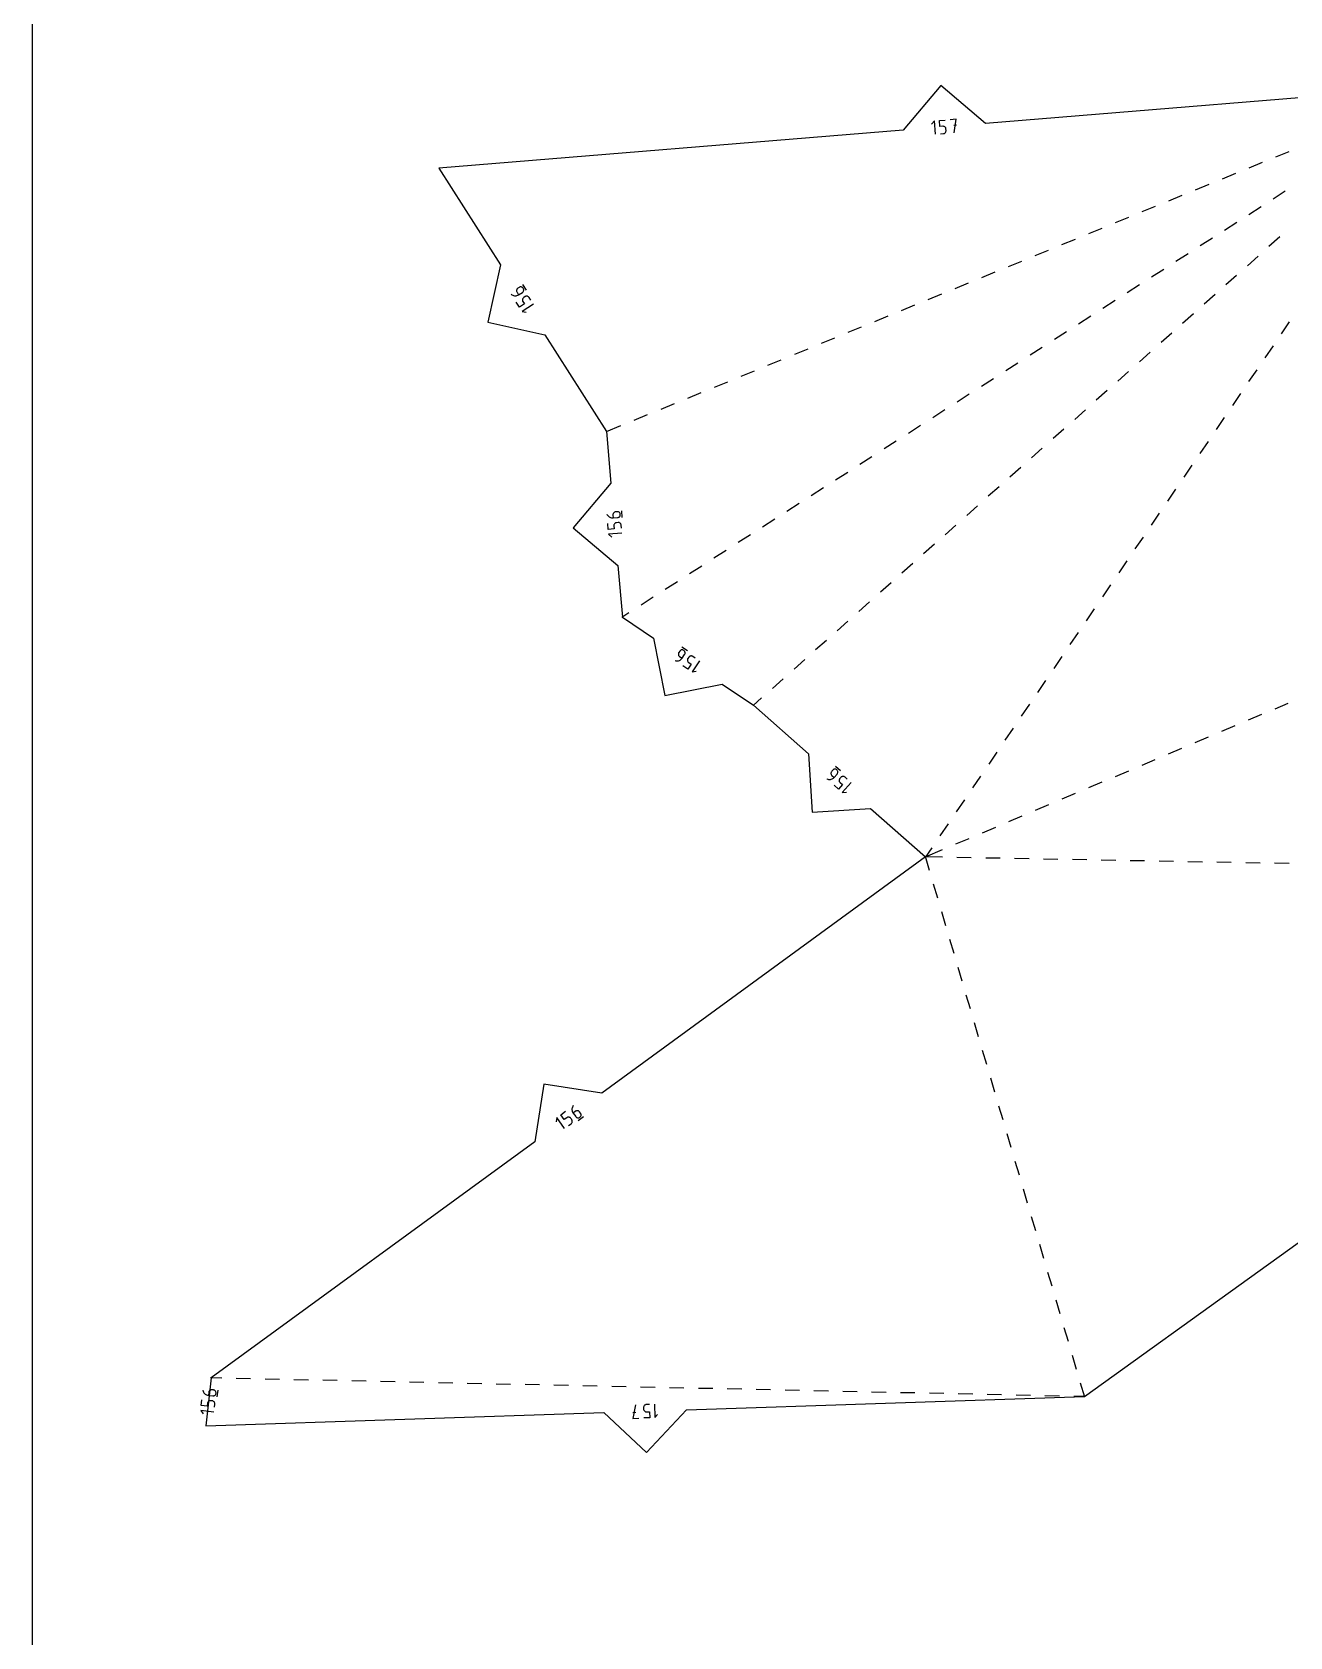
# Model space of a CAD drawing. Extents: x -2 to 214, y 3 to 282.
# Drawn here: x -1.5 to 46.8, y 141.8 to 203.4 of the extents above; entities that cross this region are included whole.
import ezdxf

# ---------------------------------------------------------------- set-up
doc = ezdxf.new("R2010")
doc.units = 0
doc.layers.add('Layer_1', color=7, linetype='CONTINUOUS')

msp = doc.modelspace()

# ---------------------------------------------------------------- linework, layer by layer
at = {"layer": 'Layer_1', "color": 5}
for points in [[(-1.511918, 3.023787), (214.388082, 3.023787), (214.388082, 282.423787), (-1.511918, 282.423787), (-1.511918, 3.023787)], [(52.931995, 201.314461), (35.101145, 199.860498), (33.389873, 201.313723), (31.936647, 199.602455), (14.105794, 198.148488), (16.475018, 194.429589), (15.989109, 192.237739), (18.18096, 191.75183), (20.550184, 188.032935), (20.718102, 186.054465), (19.270542, 184.338399), (20.986609, 182.890839), (21.154527, 180.912369), (22.35424, 180.106021), (22.786241, 177.90291), (24.989349, 178.334911), (26.189061, 177.52856), (28.303237, 175.66608), (28.44505, 173.425497), (30.68563, 173.56731), (32.799803, 171.70483), (20.362915, 162.640907), (18.14498, 162.988849), (17.797039, 160.77091), (5.360148, 151.706991)], [(5.360148, 151.706991), (5.155582, 149.865145), (20.442943, 150.374094), (22.082386, 148.840294), (23.616186, 150.479737), (38.903546, 150.988686), (51.572124, 160.109625)]]:
    msp.add_lwpolyline(points, dxfattribs=at)
at = {"layer": 'Layer_1', "color": 1}
for points in [[(33.178369, 199.446968), (33.136773, 199.957056), (33.032626, 199.834378)], [(33.369638, 199.462561), (33.482911, 199.471803), (33.482911, 199.471803), (33.503094, 199.475331), (33.521808, 199.482175), (33.538766, 199.492018), (33.553668, 199.504506), (33.566213, 199.519287), (33.576112, 199.536009), (33.583061, 199.554353), (33.586769, 199.573968), (33.586935, 199.5945), (33.582335, 199.65093), (33.582335, 199.65093), (33.578842, 199.671144), (33.572009, 199.689877), (33.562184, 199.70681), (33.549713, 199.721697), (33.534942, 199.734185), (33.518224, 199.744028), (33.499901, 199.750942), (33.480318, 199.754611), (33.459832, 199.754766), (33.346559, 199.745524), (33.328038, 199.972681), (33.554581, 199.991166)], [(33.900886, 199.505878), (33.97269, 200.02522), (33.745858, 200.006734)], [(33.991215, 199.79807), (33.877814, 199.788827)], [(46.749656, 198.778754), (46.236396, 198.568237)], [(44.696616, 197.936691), (44.183356, 197.726174)], [(45.723136, 198.357721), (45.209876, 198.147204)], [(43.670096, 197.515658), (43.156836, 197.305141)], [(46.613131, 197.257562), (46.14631, 196.957849)], [(41.61706, 196.673595), (41.1038, 196.463078)], [(42.643576, 197.094628), (42.130316, 196.884111)], [(45.679487, 196.658136), (45.212663, 196.358416)], [(40.59054, 196.252565), (40.07728, 196.042048)], [(44.745843, 196.058703), (44.279019, 195.758987)], [(38.537501, 195.410506), (38.024241, 195.199989)], [(39.56402, 195.831532), (39.05076, 195.621015)], [(43.812195, 195.459274), (43.345371, 195.159561)], [(46.400071, 195.504786), (45.985553, 195.136108)], [(37.510981, 194.989472), (36.997721, 194.778952)], [(42.878548, 194.859844), (42.411724, 194.560131)], [(45.571036, 194.767424), (45.156518, 194.398739)], [(35.457941, 194.14741), (34.944681, 193.936893)], [(36.484461, 194.568436), (35.971201, 194.357926)], [(41.944904, 194.260418), (41.47808, 193.960702)], [(16.886661, 193.307047), (16.886661, 193.307047), (16.914459, 193.286163), (16.944393, 193.269794), (16.975949, 193.258011), (17.008616, 193.25085), (17.041883, 193.24838), (17.075234, 193.250497), (17.108163, 193.257411), (17.140149, 193.269088), (17.170685, 193.285563), (17.314192, 193.376989), (17.314192, 193.376989), (17.330455, 193.389512), (17.34385, 193.404329), (17.354278, 193.420945), (17.361641, 193.438937), (17.365846, 193.457881), (17.366798, 193.477283), (17.364399, 193.496757), (17.358536, 193.515807), (17.34912, 193.53401), (17.34912, 193.53401), (17.336586, 193.550273), (17.321787, 193.563643), (17.305171, 193.57405), (17.287173, 193.581388), (17.268243, 193.585551), (17.248822, 193.586609), (17.229352, 193.58414), (17.210281, 193.578248), (17.19205, 193.568794), (17.144287, 193.538349), (17.144287, 193.538349), (17.128031, 193.525826), (17.114654, 193.511044), (17.104247, 193.494464), (17.096913, 193.476507), (17.092743, 193.457598), (17.091825, 193.438196), (17.09426, 193.418758), (17.100158, 193.399708), (17.109605, 193.381469), (17.170685, 193.285591)], [(17.471802, 193.460474), (17.334268, 193.676356)], [(34.431421, 193.726376), (33.918161, 193.515863)], [(41.011256, 193.660989), (40.544436, 193.361276)], [(44.742001, 194.030055), (44.327483, 193.66137)], [(17.635495, 193.084423), (17.574415, 193.180305), (17.574415, 193.180305), (17.561905, 193.196532), (17.547117, 193.209903), (17.530501, 193.22031), (17.512502, 193.227647), (17.493565, 193.231845), (17.474134, 193.232904), (17.454657, 193.230434), (17.435579, 193.224543), (17.417344, 193.215088), (17.369582, 193.184679), (17.369582, 193.184679), (17.353326, 193.172155), (17.339955, 193.157374), (17.329559, 193.140758), (17.322228, 193.122767), (17.318065, 193.103858), (17.317148, 193.084455), (17.319582, 193.065017), (17.32547, 193.045967), (17.3349, 193.027763), (17.39598, 192.931882), (17.203709, 192.809394), (17.081542, 193.00115)], [(17.73864, 192.922526), (17.306872, 192.647458), (17.464038, 192.612639)], [(32.378382, 192.884313), (31.865122, 192.6738)], [(33.404901, 193.305347), (32.891641, 193.09483)], [(40.077612, 193.061556), (39.610788, 192.761847)], [(43.912966, 193.292685), (43.498449, 192.924008)], [(31.351862, 192.463284), (30.838602, 192.252767)], [(39.143964, 192.462134), (38.677141, 192.162414)], [(43.083931, 192.555323), (42.669414, 192.186639)], [(46.764885, 192.244124), (46.452966, 191.785365)], [(29.298822, 191.621221), (28.785562, 191.410704)], [(30.325342, 192.042251), (29.812082, 191.831741)], [(38.210317, 191.862701), (37.743497, 191.562984)], [(42.254896, 191.817954), (41.840379, 191.44927)], [(28.272302, 191.200188), (27.759042, 190.989678)], [(37.276673, 191.263271), (36.809849, 190.963558)], [(41.425858, 191.080585), (41.011341, 190.711904)], [(46.141051, 191.326609), (45.829131, 190.86785)], [(26.219263, 190.358128), (25.706003, 190.147615)], [(27.245782, 190.779161), (26.732522, 190.568645)], [(36.343029, 190.663842), (35.876205, 190.364129)], [(45.517212, 190.409087), (45.20529, 189.950331)], [(25.192743, 189.937099), (24.679483, 189.726582)], [(35.409381, 190.064416), (34.942557, 189.7647)], [(40.596823, 190.34322), (40.182306, 189.974535)], [(24.166223, 189.516065), (23.652963, 189.305549)], [(34.475734, 189.464987), (34.00891, 189.165274)], [(39.767785, 189.605851), (39.353267, 189.237166)], [(44.893374, 189.491572), (44.581455, 189.032816)], [(22.113183, 188.674002), (21.599923, 188.463489)], [(23.139703, 189.095036), (22.626443, 188.884519)], [(33.54209, 188.865554), (33.075266, 188.565844)], [(38.93875, 188.868485), (38.524233, 188.499801)], [(44.269536, 188.574057), (43.957614, 188.115301)], [(21.086663, 188.252973), (20.529656, 188.024514)], [(32.608442, 188.266128), (32.141622, 187.966411)], [(38.109715, 188.13112), (37.695198, 187.762435)], [(31.674798, 187.666698), (31.207974, 187.366985)], [(37.28068, 187.393751), (36.866163, 187.02507)], [(43.645695, 187.656538), (43.333779, 187.197783)], [(30.74115, 187.067269), (30.274327, 186.767556)], [(43.02186, 186.739023), (42.709941, 186.280268)], [(29.807503, 186.467843), (29.340683, 186.168127)], [(36.451646, 186.656385), (36.037128, 186.287701)], [(28.873859, 185.86841), (28.407035, 185.568697)], [(35.622611, 185.91902), (35.208093, 185.550335)], [(42.398018, 185.821508), (42.086103, 185.362749)], [(20.561818, 184.869086), (20.561818, 184.869086), (20.576741, 184.837653), (20.59566, 184.809255), (20.618146, 184.784172), (20.643754, 184.762653), (20.672054, 184.744979), (20.702608, 184.731432), (20.734979, 184.72226), (20.768726, 184.717744), (20.803422, 184.718097), (20.972967, 184.73249), (20.972967, 184.73249), (20.993188, 184.736053), (21.011924, 184.742933), (21.028875, 184.75281), (21.043755, 184.765334), (21.056265, 184.780151), (21.066114, 184.796908), (21.073007, 184.815252), (21.076652, 184.834831), (21.076754, 184.855328), (21.076754, 184.855328), (21.073198, 184.875542), (21.066301, 184.894274), (21.056413, 184.911208), (21.043879, 184.92606), (21.029051, 184.938548), (21.012273, 184.948355), (20.993897, 184.955234), (20.974268, 184.958868), (20.953737, 184.958963), (20.897306, 184.954165), (20.897306, 184.954165), (20.877092, 184.950602), (20.858384, 184.943723), (20.841469, 184.933845), (20.826634, 184.921322), (20.814171, 184.906505), (20.804367, 184.889748), (20.797509, 184.871404), (20.793893, 184.851789), (20.793805, 184.831258), (20.803422, 184.717984)], [(21.151338, 184.73345), (21.129688, 184.988508)], [(27.940211, 185.268984), (27.473391, 184.969268)], [(34.793576, 185.181651), (34.379058, 184.81297)], [(41.774184, 184.90399), (41.462265, 184.445234)], [(21.121832, 184.324383), (21.112219, 184.43766), (21.112219, 184.43766), (21.108666, 184.457839), (21.101769, 184.476536), (21.091881, 184.493469), (21.079347, 184.508321), (21.06452, 184.52081), (21.047741, 184.530652), (21.029362, 184.537531), (21.009733, 184.541165), (20.989201, 184.541267), (20.932771, 184.536469), (20.932771, 184.536469), (20.912557, 184.532906), (20.893849, 184.526027), (20.876933, 184.516149), (20.862103, 184.503626), (20.849639, 184.488809), (20.839835, 184.472052), (20.832981, 184.453708), (20.829361, 184.434093), (20.82927, 184.413597), (20.838883, 184.30032), (20.611722, 184.281058), (20.592496, 184.507609)], [(27.006567, 184.669555), (26.539744, 184.369842)], [(33.964541, 184.444285), (33.55002, 184.0756)], [(21.138067, 184.13311), (20.627957, 184.089817), (20.751017, 183.986041)], [(26.07292, 184.070125), (25.606096, 183.770409)], [(33.135503, 183.706916), (32.720985, 183.338235)], [(41.150346, 183.986475), (40.838427, 183.527715)], [(25.139276, 183.470696), (24.672452, 183.170983)], [(32.306468, 182.96955), (31.89195, 182.600866)], [(40.526508, 183.06896), (40.214588, 182.6102)], [(24.205628, 182.871267), (23.738804, 182.571554)], [(23.271984, 182.271841), (22.80516, 181.972124)], [(31.477433, 182.232181), (31.062916, 181.8635)], [(39.902669, 182.151445), (39.59075, 181.692682)], [(22.338337, 181.672408), (21.871513, 181.372695)], [(30.648398, 181.494816), (30.233881, 181.126131)], [(39.278831, 181.233926), (38.966912, 180.775167)], [(21.404689, 181.072982), (21.135855, 180.900382)], [(29.81936, 180.75745), (29.404842, 180.388766)], [(28.990325, 180.020081), (28.575808, 179.6514)], [(38.654993, 180.316411), (38.343074, 179.857652)], [(23.18077, 179.242076), (23.18077, 179.242076), (23.214612, 179.234032), (23.248591, 179.230857), (23.282229, 179.232621), (23.315034, 179.239112), (23.346526, 179.250119), (23.376223, 179.265465), (23.403634, 179.284974), (23.428279, 179.308469), (23.449668, 179.335774), (23.544586, 179.476994), (23.544586, 179.476994), (23.554471, 179.494986), (23.560821, 179.51393), (23.563714, 179.533333), (23.563255, 179.552771), (23.55953, 179.571821), (23.552622, 179.589989), (23.542625, 179.606851), (23.529625, 179.62195), (23.513715, 179.634862), (23.513715, 179.634862), (23.495723, 179.64474), (23.476803, 179.65109), (23.457408, 179.653912), (23.437973, 179.653559), (23.418951, 179.64982), (23.400787, 179.642905), (23.383921, 179.632886), (23.368804, 179.619869), (23.355875, 179.603923), (23.324283, 179.556919), (23.324283, 179.556919), (23.314402, 179.538928), (23.308056, 179.520019), (23.305163, 179.500651), (23.305622, 179.481248), (23.309364, 179.462269), (23.316293, 179.444136), (23.326315, 179.427309), (23.339347, 179.41221), (23.3553, 179.399298), (23.44965, 179.335883)], [(23.655588, 179.616877), (23.443145, 179.759668)], [(23.956112, 179.337784), (23.861758, 179.401203), (23.861758, 179.401203), (23.843802, 179.411046), (23.824903, 179.41736), (23.805511, 179.420183), (23.786073, 179.41983), (23.767041, 179.41609), (23.748862, 179.409176), (23.731982, 179.399157), (23.716851, 179.38614), (23.703918, 179.370194), (23.672327, 179.323193), (23.672327, 179.323193), (23.662449, 179.305202), (23.656113, 179.286293), (23.653221, 179.266925), (23.653714, 179.247523), (23.657468, 179.228543), (23.664397, 179.21041), (23.674419, 179.193583), (23.687433, 179.178484), (23.703357, 179.165572), (23.797708, 179.102157), (23.670538, 178.912948), (23.481834, 179.039779)], [(28.16129, 179.282716), (27.746773, 178.914031)], [(38.031155, 179.398893), (37.719236, 178.940137)], [(24.11543, 179.230706), (23.829856, 178.805813), (23.98782, 178.836822)], [(27.332255, 178.54535), (26.917738, 178.176666)], [(37.407317, 178.481377), (37.095398, 178.022622)], [(26.50322, 177.807981), (26.172481, 177.513814)], [(36.783479, 177.563859), (36.47156, 177.105103)], [(46.716096, 177.600259), (46.205288, 177.383865)], [(45.69448, 177.167467), (45.183672, 176.951073)], [(36.159641, 176.646344), (35.847722, 176.187588)], [(43.651247, 176.301881), (43.140439, 176.085487)], [(44.672864, 176.734676), (44.162055, 176.518279)], [(35.535803, 175.728829), (35.223887, 175.27007)], [(42.629631, 175.86909), (42.118823, 175.652692)], [(29.010391, 174.701981), (29.010391, 174.701981), (29.042896, 174.689616), (29.076198, 174.682208), (29.109786, 174.679632), (29.143159, 174.68182), (29.175819, 174.688639), (29.207255, 174.699991), (29.23697, 174.715764), (29.264462, 174.735855), (29.289223, 174.760154), (29.401703, 174.887835), (29.401703, 174.887835), (29.413842, 174.904391), (29.422598, 174.922333), (29.427999, 174.941203), (29.43008, 174.960546), (29.428845, 174.979903), (29.424358, 174.998822), (29.416643, 175.016846), (29.405717, 175.033514), (29.39162, 175.048381), (29.39162, 175.048381), (29.375068, 175.06052), (29.357133, 175.069268), (29.338277, 175.074659), (29.318948, 175.076705), (29.299602, 175.07547), (29.280686, 175.070962), (29.262662, 175.063215), (29.245976, 175.052258), (29.231082, 175.038122), (29.193648, 174.995626), (29.193648, 174.995626), (29.181509, 174.979077), (29.17276, 174.961163), (29.167374, 174.942336), (29.165327, 174.923039), (29.166562, 174.903724), (29.171071, 174.884843), (29.178821, 174.866848), (29.189778, 174.850183), (29.203914, 174.835296), (29.289216, 174.760147)], [(29.52992, 175.01185), (29.33785, 175.181053)], [(40.586395, 175.003504), (40.075587, 174.787106)], [(41.608015, 175.436295), (41.097207, 175.219901)], [(29.791593, 174.696044), (29.706291, 174.771192), (29.706291, 174.771192), (29.689767, 174.783303), (29.671849, 174.792035), (29.653, 174.797421), (29.633668, 174.799468), (29.614311, 174.798233), (29.595385, 174.793735), (29.577344, 174.785999), (29.56065, 174.775052), (29.545756, 174.76092), (29.508319, 174.718424), (29.508319, 174.718424), (29.496184, 174.701875), (29.487442, 174.683954), (29.482065, 174.665116), (29.480019, 174.645808), (29.481254, 174.62649), (29.485766, 174.607606), (29.49351, 174.589611), (29.504456, 174.572956), (29.518564, 174.558093), (29.603869, 174.482948), (29.453169, 174.311883), (29.282563, 174.462177)], [(29.935635, 174.569153), (29.597223, 174.18501), (29.757878, 174.195202)], [(34.911965, 174.811314), (34.600045, 174.352555)], [(39.564779, 174.570709), (39.053971, 174.354315)], [(34.288126, 173.893799), (33.976211, 173.435036)], [(38.543163, 174.137918), (38.032355, 173.921524)], [(36.49993, 173.272331), (35.989122, 173.055937)], [(37.521546, 173.705126), (37.010738, 173.488729)], [(33.664292, 172.97628), (33.352369, 172.517521)], [(35.478314, 172.83954), (34.967506, 172.623143)], [(33.435078, 171.973954), (32.779373, 171.696173)], [(33.04045, 172.058765), (32.787329, 171.686479)], [(34.456698, 172.406745), (33.94589, 172.190351)], [(33.446042, 171.693069), (32.777617, 171.705233)], [(32.951109, 171.191299), (32.793534, 171.726113)], [(34.555366, 171.672876), (34.000704, 171.682972)], [(35.66469, 171.652686), (35.110028, 171.662779)], [(36.774017, 171.632493), (36.219355, 171.64259)], [(37.883341, 171.612304), (37.328679, 171.6224)], [(38.992669, 171.592114), (38.438003, 171.602207)], [(40.101992, 171.571921), (39.54733, 171.582018)], [(41.211316, 171.551728), (40.656654, 171.561825)], [(42.320644, 171.531542), (41.765978, 171.541635)], [(43.429967, 171.511349), (42.875306, 171.521446)], [(44.539291, 171.49116), (43.984629, 171.501253)], [(45.648619, 171.470967), (45.093957, 171.481063)], [(46.757942, 171.450777), (46.203281, 171.460874)], [(33.264683, 170.127025), (33.107898, 170.659162)], [(33.578256, 169.062747), (33.421471, 169.594888)], [(33.891834, 167.998473), (33.735048, 168.530614)], [(34.205407, 166.934199), (34.048622, 167.466336)], [(34.518984, 165.869925), (34.362196, 166.402062)], [(34.832558, 164.805651), (34.675773, 165.337788)], [(35.146131, 163.741376), (34.989346, 164.273514)], [(35.459708, 162.677102), (35.30292, 163.209236)], [(19.268306, 162.159898), (19.268306, 162.159898), (19.249178, 162.130847), (19.234718, 162.099951), (19.224925, 162.067718), (19.219813, 162.034666), (19.219389, 162.001307), (19.223644, 161.968157), (19.232594, 161.935726), (19.246236, 161.90453), (19.264584, 161.875083), (19.364801, 161.73757), (19.364801, 161.73757), (19.378326, 161.722126), (19.393944, 161.709683), (19.411188, 161.700314), (19.42962, 161.694091), (19.44878, 161.691092), (19.468221, 161.691364), (19.48749, 161.694987), (19.506134, 161.702032), (19.523706, 161.712566), (19.523706, 161.712566), (19.539147, 161.726091), (19.551583, 161.741694), (19.560935, 161.758935), (19.567144, 161.777353), (19.570142, 161.796509), (19.569846, 161.815951), (19.566195, 161.835226), (19.559122, 161.853892), (19.548556, 161.871499), (19.515201, 161.917265), (19.515201, 161.917265), (19.501682, 161.932706), (19.486097, 161.945134), (19.468884, 161.954483), (19.450494, 161.960681), (19.431374, 161.963645), (19.411964, 161.963338), (19.392713, 161.959683), (19.374065, 161.952603), (19.356465, 161.942033), (19.264594, 161.87508)], [(35.773282, 161.612825), (35.616494, 162.144962)], [(18.937792, 161.285549), (18.636272, 161.699276), (18.611345, 161.540241)], [(19.092926, 161.398611), (19.1848, 161.465568), (19.1848, 161.465568), (19.200209, 161.479069), (19.212623, 161.494658), (19.221972, 161.511895), (19.228184, 161.530317), (19.231183, 161.54948), (19.230897, 161.568932), (19.227263, 161.588218), (19.220201, 161.606891), (19.209639, 161.624502), (19.176284, 161.670268), (19.176284, 161.670268), (19.162762, 161.685709), (19.147165, 161.69813), (19.129943, 161.707468), (19.111542, 161.713659), (19.092414, 161.716623), (19.072997, 161.716316), (19.053753, 161.712661), (19.03512, 161.705591), (19.017548, 161.695043), (18.925674, 161.628089), (18.791403, 161.812328), (18.975147, 161.946239)], [(19.458005, 161.585492), (19.66487, 161.736255)], [(36.086856, 160.548551), (35.930067, 161.080688)], [(36.400433, 159.484277), (36.243644, 160.016414)], [(36.714006, 158.420002), (36.557218, 158.952139)], [(37.027583, 157.355728), (36.870791, 157.887862)], [(37.341157, 156.291451), (37.184368, 156.823588)], [(37.654731, 155.227177), (37.497942, 155.759314)], [(37.968304, 154.162902), (37.811519, 154.695039)], [(38.281878, 153.098628), (38.125093, 153.630765)], [(38.595455, 152.034351), (38.438666, 152.566491)], [(5.770343, 151.698206), (5.337965, 151.707463)], [(6.879597, 151.67445), (6.32497, 151.686328)], [(7.98885, 151.650698), (7.434223, 151.662576)], [(9.098107, 151.626942), (8.54348, 151.63882)], [(10.20736, 151.603189), (9.652733, 151.615067)], [(11.316617, 151.579437), (10.761987, 151.591315)], [(12.42587, 151.555684), (11.871244, 151.567559)], [(5.049774, 151.231344), (5.049774, 151.231344), (5.058318, 151.197629), (5.071371, 151.166108), (5.088558, 151.137138), (5.10951, 151.111068), (5.133844, 151.088247), (5.161184, 151.069024), (5.19116, 151.053752), (5.223393, 151.042777), (5.257507, 151.036455), (5.426621, 151.017673), (5.426621, 151.017673), (5.44715, 151.01725), (5.46687, 151.02039), (5.485419, 151.026803), (5.502448, 151.036208), (5.517596, 151.048323), (5.530511, 151.062857), (5.540833, 151.079522), (5.548213, 151.09804), (5.552288, 151.118116), (5.552288, 151.118116), (5.552722, 151.138641), (5.549589, 151.158343), (5.543176, 151.176878), (5.533764, 151.193886), (5.521639, 151.209016), (5.50709, 151.221911), (5.490397, 151.232222), (5.471844, 151.239592), (5.451722, 151.243666), (5.395436, 151.249918), (5.395436, 151.249918), (5.374918, 151.250341), (5.355226, 151.247215), (5.336716, 151.240816), (5.319737, 151.231421), (5.304638, 151.219318), (5.291769, 151.204783), (5.281482, 151.188104), (5.274126, 151.169565), (5.270055, 151.149443), (5.257507, 151.036455)], [(5.601769, 150.983895), (5.630026, 151.238301)], [(13.535123, 151.531928), (12.980497, 151.543806)], [(14.64438, 151.508176), (14.08975, 151.520054)], [(15.753634, 151.48442), (15.199007, 151.496298)], [(16.86289, 151.460667), (16.30826, 151.472545)], [(17.972144, 151.436914), (17.417517, 151.448789)], [(19.081397, 151.413158), (18.52677, 151.425036)], [(20.19065, 151.389406), (19.636024, 151.401284)], [(21.299907, 151.365653), (20.74528, 151.377528)], [(22.40916, 151.341897), (21.854534, 151.353775)], [(23.518417, 151.318145), (22.963787, 151.330023)], [(24.62767, 151.294392), (24.073044, 151.306267)], [(25.736924, 151.270636), (25.182297, 151.282514)], [(26.84618, 151.246884), (26.291554, 151.258762)], [(27.955434, 151.223131), (27.400807, 151.235006)], [(29.064687, 151.199375), (28.510064, 151.211253)], [(30.173944, 151.175623), (29.619317, 151.187497)], [(31.283197, 151.151866), (30.72857, 151.163745)], [(32.392454, 151.128114), (31.837824, 151.139992)], [(33.501707, 151.104361), (32.947081, 151.116236)], [(34.61096, 151.080609), (34.056334, 151.092483)], [(35.720217, 151.056853), (35.165587, 151.068731)], [(36.829471, 151.0331), (36.274844, 151.044975)], [(37.938727, 151.009344), (37.384097, 151.021222)], [(38.925733, 150.988209), (38.49335, 150.99747)], [(38.909819, 150.967399), (38.752243, 151.502214)], [(5.472257, 150.397539), (4.963445, 150.454051), (5.064029, 150.32837)], [(5.493448, 150.588329), (5.505996, 150.701316), (5.505996, 150.701316), (5.506427, 150.721799), (5.503291, 150.74148), (5.496877, 150.760008), (5.487465, 150.777022), (5.475344, 150.792164), (5.460795, 150.805075), (5.444102, 150.815405), (5.425553, 150.822788), (5.40543, 150.82687), (5.349144, 150.833121), (5.349144, 150.833121), (5.328627, 150.833545), (5.308935, 150.830419), (5.290425, 150.824005), (5.273442, 150.8146), (5.258339, 150.802482), (5.24547, 150.787944), (5.235187, 150.771272), (5.227835, 150.752748), (5.223767, 150.732664), (5.211219, 150.619677), (4.984633, 150.64484), (5.009733, 150.870815)], [(21.554588, 150.3831), (21.668302, 150.386886)], [(21.658858, 150.670607), (21.562173, 150.155319), (21.789633, 150.162893)], [(22.191574, 150.688345), (22.077987, 150.684563), (22.077987, 150.684563), (22.057663, 150.682058), (22.038638, 150.676135), (22.021228, 150.667132), (22.005745, 150.655381), (21.992501, 150.641217), (21.981812, 150.624972), (21.973988, 150.606977), (21.969342, 150.587567), (21.968177, 150.567074), (21.970047, 150.510488), (21.970047, 150.510488), (21.972552, 150.490126), (21.978475, 150.471097), (21.987474, 150.453698), (21.999215, 150.438246), (22.013368, 150.425042), (22.029596, 150.414395), (22.047567, 150.406609), (22.066945, 150.401991), (22.087402, 150.400827), (22.200986, 150.404609), (22.208571, 150.176828), (21.9814, 150.169267)], [(22.383369, 150.69473), (22.400401, 150.183223), (22.510326, 150.300758)]]:
    msp.add_lwpolyline(points, dxfattribs=at)

doc.saveas('drawing.dxf')
